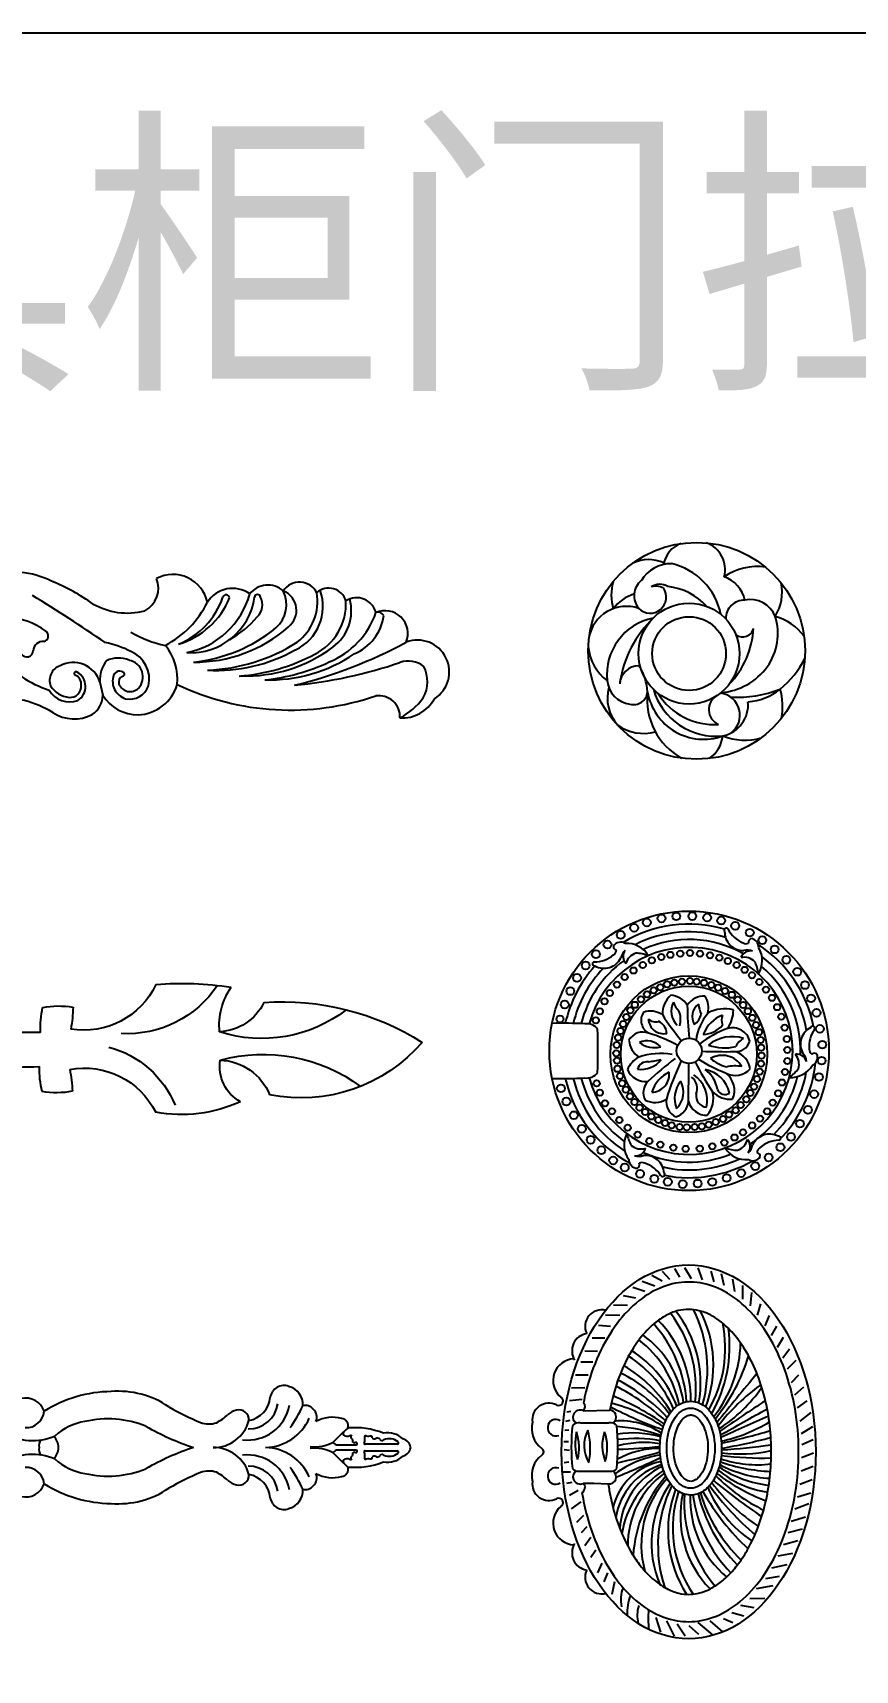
# Model space of a CAD drawing. Header units: millimetres. Extents: x -159347 to -158123, y -76894 to -75818.
# Drawn here: x -159214.9 to -159082.4, y -76082.1 to -75818.3 of the extents above; entities that cross this region are included whole.
import ezdxf

# ---------------------------------------------------------------- set-up
doc = ezdxf.new("R2010")
doc.units = ezdxf.units.MM
doc.header["$LTSCALE"] = 2
doc.header["$MEASUREMENT"] = 0
doc.layers.get('0').update_dxf_attribs({"linetype": 'CONTINUOUS'})
doc.layers.add('标注', color=7, linetype='CONTINUOUS', lineweight=25)
doc.styles.add('HZ', font='simfang.ttf')

# ---------------------------------------------------------------- blocks, each defined once
blk = doc.blocks.new('LT-E69')
at = {"color": 0, "lineweight": -3}
blk.add_line((135047.24, 13920.91), (135047.77, 13918.48), dxfattribs=at)
for centre, radius, start, end in [((135031.46, 13926.23), 14.98, 63.3508, 108.0865), ((135060.76, 13934.32), 6.5, 11.969, 117.8469), ((135023.3, 13903.14), 39.39, 54.8223, 67.8135), ((135053.23, 13938.33), 4.82, 298.6157, 21.1392), ((135071.76, 13932.73), 5.5, 54.5943, 147.7091), ((135078.31, 13934.6), 4.26, 47.8732, 142.1779), ((135076.06, 13935.24), 5.69, 310.9685, 26.2671), ((135084.17, 13935.78), 3.6, 27.4936, 146.6416), ((135079.74, 13934.17), 3.86, 307.9666, 68.3981), ((135079.7, 13934.86), 8.8, 294.7846, 19.9926), ((135089.57, 13934.97), 3.31, 16.7871, 131.8449), ((134848.94, 13633.83), 355.52, 55.9075, 58.4845), ((135053.02, 13948.29), 14.73, 241.5285, 260.1844), ((135050.93, 13943.65), 18.04, 297.7651, 333.7467), ((135056.11, 13941.45), 14.69, 292.688, 340.7979), ((135057.48, 13942.11), 14.84, 286.8144, 337.8144), ((135060.37, 13941.16), 15.1, 281.2644, 344.8352), ((135064.03, 13938.25), 11.92, 266.5845, 352.2012), ((135070.58, 13936.4), 0.645, 9.221, 159.8406), ((135076.38, 13936.55), 0.549, 8.379, 171.621), ((135074.36, 13935.18), 2.95, 311.3538, 29.5216), ((135077.9, 13935.88), 9.59, 307.6005, 9.3484), ((135082.4, 13935.37), 10.35, 296.2819, 3.1082), ((135085.5, 13934.07), 8.25, 305.7386, 15.5336), ((135094.72, 13932.78), 3.72, 15.133, 122.1077), ((135029.62, 13920), 12.85, 53.5867, 88.8155), ((135052.15, 13947.38), 13.7, 263.1241, 284.3011), ((135061.55, 13945.6), 19.43, 299.9501, 319.435), ((135083.8, 13938.83), 15.37, 292.4638, 340.7037), ((135090.87, 13934.39), 8.94, 292.2873, 352.5056), ((135099.99, 13929.87), 4.23, 337.9154, 113.5343), ((135098.73, 13932.68), 1.15, 28.1979, 111.4824), ((135036.6, 13929.45), 1.09, 284.6981, 53.71), ((135064.23, 13949.85), 22.7, 240.2647, 257.5476), ((135064.9, 13950.57), 25.97, 269.1828, 311.5196), ((135061.68, 13953.01), 28.55, 275.7367, 309.3852), ((135106, 13922.8), 5.87, 301.9458, 110.8615), ((135044.35, 13939.15), 20.79, 220.5814, 251.7156), ((135033.7, 13926.71), 1.16, 213.6338, 0.4464), ((135036.66, 13926.59), 1.81, 83.3406, 176.1085), ((135043.87, 13908.41), 20.3, 63.3937, 77.6422), ((135050.81, 13921.45), 5.55, 346.9259, 67.1084), ((135051.73, 13921.4), 9.87, 354.4413, 39.5643), ((135065.91, 13956.31), 33.22, 272.0827, 302.49), ((135068.87, 13952.58), 29.52, 266.5836, 299.4495), ((135070.56, 13956.54), 34.6, 274.0001, 298.3405), ((135074.23, 13948.95), 26.92, 268.045, 306.6949), ((135078.65, 13949.1), 27.79, 268.0826, 304.203), ((135062.24, 14005.5), 87.74, 283.8341, 298.3562), ((135040.74, 13921.24), 2.82, 108.4532, 201.2706), ((135042.3, 13919.35), 5.18, 17.6026, 118.2014), ((135042.81, 13922.48), 0.339, 54.7083, 231.5242), ((135041.48, 13920.08), 3.09, 302.931, 60.1846), ((135052.87, 13921.34), 5.65, 141.5246, 184.3104), ((135050.63, 13920.16), 5.18, 67.0427, 114.9859), ((135050.9, 13921.7), 1.23, 46.9583, 159.4549), ((135051.41, 13922.4), 0.385, 273.0421, 30.7849), ((135052.06, 13921.86), 3.12, 317.9458, 79.0898), ((135073.96, 13958.22), 37.09, 275.8152, 295.0668), ((135074.97, 14005.74), 85.83, 275.5148, 288.8827), ((135104.28, 13920.14), 4.64, 51.889, 109.2964), ((135101.69, 13920.99), 6.14, 330.9594, 27.2131), ((135041.92, 13922.49), 4.43, 210.8922, 265.2421), ((135041.73, 13920.12), 2.05, 264.8161, 4.6859), ((135041.98, 13920.51), 1.81, 352.9825, 69.832), ((135052.99, 13921.08), 3.41, 162.0227, 252.4264), ((135051.96, 13920.89), 1.25, 115.0181, 196.3461), ((135052.82, 13921.36), 2.22, 201.7783, 314.4434), ((135052.75, 13921.41), 3.67, 257.6499, 340.6905), ((135053.9, 13922.84), 8.02, 273.0649, 342.6077), ((135082.47, 13964.39), 48.67, 244.5477, 288.9274), ((135028.09, 13897.68), 20.46, 59.2643, 91.4245), ((135041.69, 13921.78), 4.54, 211.6437, 288.7859), ((135043.57, 13918.48), 4.2, 302.153, 0), ((135054.25, 13922.42), 7.59, 211.3722, 270.6082), ((135098.84, 13914.48), 3.91, 356.7133, 98.6641), ((135096.85, 13925.38), 12.59, 297.9431, 324.1487), ((135103.11, 13921.08), 6.83, 266.9707, 331.4188), ((135042.45, 13921.12), 7.04, 236.318, 298.4152)]:
    blk.add_arc(centre, radius, start, end, dxfattribs=at)
blk = doc.blocks.new('LT-E68')
at = {"color": 0, "lineweight": -3}
for centre, radius in [((134837.18, 13811.64), 17.46), ((134836.74, 13812.85), 8.13), ((134836.74, 13812.85), 5.94)]:
    blk.add_circle(centre, radius, dxfattribs=at)
for centre, radius, start, end in [((134838.59, 13821.34), 7.79, 95.5911, 142.7896), ((134838.22, 13822.94), 6.13, 341.1181, 80.25), ((134829.51, 13819.65), 6.37, 73.8465, 132.0753), ((134832.78, 13821.81), 4.25, 95.2645, 172.1119), ((134833.35, 13816.81), 9.29, 11.3251, 95.9381), ((134831.04, 13820.18), 7.16, 144.115, 195.4751), ((134831.72, 13820.99), 3.03, 359.1246, 87.252), ((134829.38, 13806.08), 18.12, 43.843, 81.2125), ((134846.19, 13817.37), 8.01, 74.7389, 106.185), ((134840, 13819.73), 6.64, 17.2546, 53.4187), ((134830.83, 13821.84), 2.32, 166.1783, 263.2289), ((134830.09, 13827.88), 8.36, 273.1627, 303.8804), ((134845.84, 13819.12), 2.59, 134.9731, 304.664), ((134846.06, 13818.56), 3.15, 39.06, 130.6222), ((134845.72, 13815.8), 5.5, 358.9573, 59.5766), ((134845.78, 13819.33), 6.09, 336.5657, 25.1822), ((134829.33, 13808.8), 10.81, 83.5017, 150.872), ((134832.1, 13810.5), 9.17, 99.7509, 199.6698), ((134833.95, 13808.5), 10.53, 106.2436, 185.9263), ((134836.01, 13808.8), 10.7, 121.9966, 183.7922), ((134844.99, 13818.18), 2.6, 332.9331, 17.5328), ((134845.42, 13817.57), 2.48, 328.1531, 34.1635), ((134840.93, 13818.08), 10.57, 281.6298, 346.9797), ((134837.66, 13817.32), 9.92, 312.3432, 353.8805), ((134850.42, 13812.73), 4.28, 18.9638, 80.8436), ((134850.27, 13811.59), 4.55, 254.9436, 340.7394), ((134824.1, 13812.57), 5.19, 214.8639, 263.0616), ((134832.53, 13803.84), 9.73, 158.4329, 195.4001), ((134828.49, 13808.46), 5.12, 191.726, 275.5219), ((134826.82, 13808.21), 3.56, 215.4477, 353.5124), ((134827.71, 13807.12), 2.57, 27.8528, 157.5767), ((134840.62, 13808.53), 10.21, 184.7454, 233.918), ((134848.7, 13805.16), 19, 177.0281, 201.5403), ((134841.65, 13816.7), 14.26, 226.3123, 266.5854), ((134841.24, 13804.24), 1.83, 145.1664, 256.7892), ((134842.38, 13804), 2.95, 357.4529, 90.6769), ((134844.28, 13808.86), 5.1, 281.8781, 340.8649), ((134841.35, 13801.85), 9.41, 351.9894, 34.5893), ((134837.91, 13803.88), 8.94, 183.3345, 219.6144), ((134841.2, 13802.93), 4.23, 291.2411, 12.8203), ((134839.94, 13807.62), 9.07, 234.0055, 287.9412), ((134828.15, 13808.58), 10.79, 260.3912, 285.4358), ((134842.36, 13807.25), 14.52, 218.6707, 243.867), ((134834.53, 13801.19), 8.49, 306.1675, 345.0027), ((134846.65, 13805.22), 7.36, 237.8784, 281.4723)]:
    blk.add_arc(centre, radius, start, end, dxfattribs=at)
blk = doc.blocks.new('新拉手5')
at = {"color": 0, "lineweight": -3}
for centre, radius, start, end in [((124767.83, 11553.79), 31.25, 90.6223, 122.1112), ((124769.25, 11563.29), 21.82, 55.7702, 94.6353), ((124809.5, 11583.14), 3.36, 70.0407, 170.9479), ((124809.57, 11581.91), 4.52, 355.943, 76.2653), ((124746.73, 11578.74), 4.73, 18.7148, 103.4767), ((124816, 11641.21), 69.1, 240.0719, 247.2074), ((124800.73, 11583.5), 10.25, 262.5862, 349.9597), ((124800.83, 11583.27), 7.31, 269.9618, 350.7057), ((124799.78, 11584.31), 6.43, 280.7795, 354.3252), ((124783.79, 11595.42), 33.29, 324.9361, 335.4616), ((124814.69, 11579.22), 2.45, 37.9641, 104.5121), ((124814.9, 11578.8), 2.59, 336.0075, 48.1879), ((124746.84, 11580.66), 4.4, 266.7007, 354.7218), ((124763.36, 11563.68), 14.25, 99.0511, 131.8474), ((124766.74, 11554.21), 24.2, 67.6552, 103.4413), ((124791.22, 11582.89), 5.74, 249.6739, 289.082), ((124792.38, 11580.35), 8.92, 269.1926, 344.6173), ((124787.03, 11588.85), 12.9, 298.0753, 313.0407), ((124799.04, 11575.88), 4.78, 103.1335, 132.2059), ((124798.53, 11578.15), 2.45, 356.0868, 103.65), ((124804.73, 11583.33), 11.9, 271.5428, 336.4411), ((124821.32, 11570.32), 8.46, 74.8852, 118.6532), ((124823.35, 11576.76), 1.74, 340.7009, 83.9139), ((124748.36, 11586.65), 13.52, 238.2085, 293.9519), ((124751.95, 11571.92), 2.02, 137.0905, 193.9597), ((124750.35, 11571.24), 4.35, 2.6102, 42.3499), ((124808.69, 11634.48), 66.51, 240.5007, 251.4373), ((124816.99, 11580.84), 9.24, 262.9869, 299.0092), ((124917.23, 11478.08), 134.65, 133.2367, 135.3263), ((124824.54, 11574.87), 0.661, 149.3961, 248.7739), ((124824.8, 11576.54), 2.34, 257.4831, 298.88), ((124826.65, 11557.13), 19.13, 68.3066, 94.97), ((124826.42, 11574.05), 0.659, 137.6729, 257.1324), ((124826.63, 11573.06), 0.491, 135.8362, 277.8452), ((124827.38, 11573.43), 1.82, 332.2774, 16.5384), ((124829.33, 11574.07), 0.235, 52.1827, 212.5642), ((124829.97, 11577.48), 3.27, 261.2822, 283.4586), ((124830.51, 11573.9), 0.459, 349.5076, 61.93), ((124831.46, 11574.03), 0.534, 202.9507, 311.143), ((124832.19, 11573.12), 0.63, 22.2435, 127.3876), ((124833.32, 11573.91), 0.778, 225.0227, 305.4586), ((124834.75, 11569.67), 5.33, 46.2889, 101.1892), ((124835.13, 11570.21), 3.36, 50.9354, 113.8098), ((124836.99, 11572.58), 0.349, 273.0416, 42.5186), ((124837.73, 11571.01), 2.61, 9.3198, 74.4824), ((124748.36, 11556.22), 13.52, 66.0481, 121.7915), ((124751.95, 11570.95), 2.02, 166.0403, 222.9095), ((124750.35, 11571.63), 4.35, 317.6501, 357.3898), ((124808.69, 11508.39), 66.51, 108.5627, 119.4993), ((124792.38, 11562.52), 8.92, 15.3827, 90.8074), ((124800.73, 11559.37), 10.25, 10.0403, 97.4138), ((124804.73, 11559.54), 11.9, 23.5589, 88.4572), ((124816.99, 11562.03), 9.24, 60.9908, 97.0131), ((124822.49, 11573.32), 1.23, 214.5367, 273.1635), ((124822.49, 11569.55), 1.23, 86.8365, 145.4633), ((124917.23, 11664.79), 134.65, 224.6737, 226.7633), ((124826.98, 11834.52), 262.46, 269.0341, 270.0352), ((124826.98, 11308.35), 262.46, 89.9648, 90.9659), ((124826.42, 11568.82), 0.659, 102.8676, 222.3271), ((124826.63, 11569.8), 0.491, 82.1548, 224.1638), ((124827.11, 11570.35), 2.27, 87.8456, 100.6232), ((124827.11, 11572.52), 2.27, 259.3768, 272.1544), ((124826.87, 11572.37), 0.411, 311.19, 37.3794), ((124826.87, 11570.5), 0.411, 322.6206, 48.81), ((124829.21, 11572.47), 0.234, 153.2824, 274.4261), ((124829.21, 11570.4), 0.234, 85.5739, 206.7176), ((124827.38, 11569.44), 1.82, 343.4616, 27.7226), ((124829.33, 11568.8), 0.235, 147.4358, 307.8173), ((124832.65, 11125.9), 446.36, 89.4405, 90.4393), ((124832.65, 12016.97), 446.36, 269.5607, 270.5595), ((124830.51, 11568.97), 0.459, 298.07, 10.4924), ((124831.46, 11568.84), 0.534, 48.857, 157.0493), ((124832.19, 11569.74), 0.63, 232.6124, 337.7565), ((124833.32, 11568.96), 0.778, 54.5414, 134.9773), ((124834.75, 11573.2), 5.33, 258.8108, 313.7111), ((124835.13, 11572.66), 3.36, 246.1902, 309.0646), ((124836.99, 11570.29), 0.349, 317.4814, 86.9584), ((124837.73, 11571.86), 2.61, 285.5176, 350.6802), ((124746.84, 11562.21), 4.4, 5.2782, 93.2993), ((124763.36, 11579.19), 14.25, 228.1526, 260.9489), ((124766.74, 11588.66), 24.2, 256.5587, 292.3448), ((124816, 11501.65), 69.1, 112.7926, 119.9281), ((124791.22, 11559.98), 5.74, 70.918, 110.3261), ((124787.03, 11554.02), 12.9, 46.9593, 61.9247), ((124798.53, 11564.72), 2.45, 256.35, 3.9132), ((124800.83, 11559.6), 7.31, 9.2943, 90.0382), ((124799.78, 11558.56), 6.43, 5.6748, 79.2205), ((124783.79, 11547.45), 33.29, 24.5384, 35.0639), ((124814.9, 11564.07), 2.59, 311.8121, 23.9925), ((124821.32, 11572.55), 8.46, 241.3468, 285.1148), ((124823.35, 11566.11), 1.74, 276.0861, 19.2991), ((124824.54, 11567.99), 0.661, 111.2261, 210.6039), ((124824.8, 11566.33), 2.34, 61.12, 102.5169), ((124826.65, 11585.74), 19.13, 265.03, 291.6934), ((124829.97, 11565.38), 3.27, 76.5414, 98.7178), ((124746.73, 11564.13), 4.73, 256.5233, 341.2852), ((124767.83, 11589.08), 31.25, 237.8888, 269.3777), ((124769.25, 11579.58), 21.82, 265.3647, 304.2298), ((124799.04, 11566.98), 4.78, 227.7941, 256.8665), ((124809.57, 11560.96), 4.52, 283.7347, 4.057), ((124814.69, 11563.65), 2.45, 255.4879, 322.0359), ((124809.5, 11559.73), 3.36, 189.0521, 289.9593)]:
    blk.add_arc(centre, radius, start, end, dxfattribs=at)
blk = doc.blocks.new('拉手1#')
for centre, radius, start, end in [((103132.43, 23335.88), 51.37, 85.4453, 99.8157), ((103114.77, 23380.02), 11.01, 354.3139, 36.0638), ((103141.32, 23397.24), 18.49, 214.1774, 273.7495), ((103148.75, 23393.04), 13.61, 205.9448, 280.0136), ((103115.35, 23339.51), 44.43, 86.3953, 122.9308), ((103118.3, 23401.25), 23.53, 232.8843, 288.406), ((103126.1, 23387.81), 8.89, 206.4641, 267.5978), ((103153.29, 23368.94), 14.65, 79.8294, 100.1706), ((103172.35, 23383.88), 21.66, 181.387, 191.3028), ((103140.28, 23379.77), 16, 357.6507, 12.9684), ((103156.71, 23543.92), 164.81, 269.8444, 272.4892), ((103111.72, 23394.85), 27.33, 221.3299, 281.7708), ((103149.04, 23360.31), 16.77, 105.2676, 158.4868), ((103118.59, 23347.07), 27.95, 75.3399, 127.0078), ((103126.12, 23364.65), 9.47, 92.7346, 158.7328), ((103118.95, 23372.91), 6.82, 299.4247, 10.0885), ((103140.51, 23372.62), 16, 347.0316, 2.3493), ((103156.95, 23208.46), 164.81, 87.5108, 90.1556), ((103148.98, 23359.35), 13.61, 79.9864, 154.0552), ((103172.59, 23368.5), 21.66, 168.6972, 178.613), ((103153.52, 23383.44), 14.65, 259.8294, 280.1706), ((103132.16, 23388.9), 24.04, 245.7941, 280.9882)]:
    blk.add_arc(centre, radius, start, end)
blk = doc.blocks.new('LC-31')
at = {"color": 0, "lineweight": -3}
for p, q in [((122689.95, 11576.79), (122687.91, 11578.87)), ((122693.94, 11577.59), (122691.85, 11580.39)), ((122697.23, 11578.34), (122695.79, 11580.96)), ((122699.58, 11580.27), (122699.24, 11581.79)), ((122702.58, 11580.62), (122702.62, 11583)), ((122705.53, 11581.07), (122705.34, 11582.43)), ((122708.98, 11580.96), (122709.09, 11582.51)), ((122711.48, 11581.22), (122711.44, 11582.55)), ((122714.85, 11581.11), (122714.81, 11582.32)), ((122717.69, 11580.77), (122717.39, 11582.13)), ((122720.38, 11580.5), (122720.15, 11581.68)), ((122723.88, 11577.25), (122723.45, 11580.93)), ((122727.26, 11576.47), (122727.14, 11580.32)), ((122731.03, 11575.41), (122731.03, 11579.11)), ((122679.76, 11573.19), (122677.6, 11574.67)), ((122683.44, 11574.67), (122681.01, 11576.45)), ((122686.58, 11575.84), (122684.8, 11577.47)), ((122699.34, 11573.82), (122699.14, 11569.56)), ((122699.34, 11576.86), (122699.34, 11573.82)), ((122702.86, 11578.2), (122702.86, 11574.22)), ((122702.86, 11574.22), (122702.86, 11569.13)), ((122717, 11577.74), (122717, 11569.39)), ((122720.56, 11576.86), (122720.74, 11569.09)), ((122734.82, 11574.09), (122734.79, 11577.61)), ((122737.95, 11572.73), (122738.04, 11576.41)), ((122741.78, 11570.54), (122741.84, 11574.33)), ((122673.15, 11569.79), (122670.53, 11570.84)), ((122675.96, 11571.46), (122673.15, 11572.69)), ((122745.22, 11568.9), (122745.52, 11572.45)), ((122748.47, 11566.22), (122748.53, 11570.41)), ((122670.48, 11567.7), (122666.82, 11568.55)), ((122751.34, 11563.96), (122751.49, 11568.05)), ((122753.51, 11561.52), (122754.23, 11565.11)), ((122755.44, 11558.9), (122756.65, 11562.36)), ((122757.01, 11555.95), (122758.45, 11559.62)), ((122655.79, 11554.16), (122660.05, 11555.54)), ((122758.48, 11553.78), (122760.2, 11556.79)), ((122654.64, 11550.16), (122659.09, 11552.48)), ((122758.97, 11551.57), (122761.29, 11553.68)), ((122759.66, 11548.62), (122762.16, 11550.07)), ((122654.6, 11547.1), (122658.16, 11549.39)), ((122655.09, 11543.09), (122657.67, 11545.89)), ((122759.18, 11545.18), (122762.43, 11547.17)), ((122654.86, 11538.9), (122658.59, 11543.23)), ((122758.85, 11541.96), (122762.4, 11543.28)), ((122655.85, 11536.08), (122659.1, 11539.72)), ((122658.47, 11533.1), (122659.66, 11535.89)), ((122757.22, 11535.69), (122760.63, 11536.39)), ((122758.34, 11538.55), (122761.47, 11539.49)), ((122660.42, 11529.87), (122661.43, 11533.38)), ((122662.91, 11526.87), (122663.56, 11530.74)), ((122755.48, 11532.58), (122759.09, 11533.13)), ((122665.64, 11523.74), (122665.57, 11528.18)), ((122669.31, 11521.45), (122668.41, 11526.26)), ((122748.54, 11525.86), (122751.91, 11524.93)), ((122751.26, 11527.91), (122755.14, 11527.55)), ((122753.22, 11530.23), (122757.26, 11530.23)), ((122672.07, 11519.52), (122671.42, 11523.52)), ((122675.5, 11517.34), (122674.53, 11521.84)), ((122742.58, 11521.79), (122745.36, 11520.29)), ((122745.44, 11523.63), (122748.45, 11522.37)), ((122678.83, 11515.61), (122677.99, 11519.97)), ((122682.47, 11514.11), (122681.36, 11518.27)), ((122685.9, 11512.87), (122684.8, 11517.01)), ((122689.41, 11511.88), (122688.21, 11516.09)), ((122732.85, 11517.09), (122735.38, 11514.6)), ((122736.11, 11518.5), (122738.7, 11516.5)), ((122739.15, 11520.02), (122742.08, 11518.25)), ((122693.34, 11510.9), (122691.81, 11514.95)), ((122696.48, 11510.25), (122695.24, 11514.15)), ((122700.35, 11509.89), (122698.95, 11513.54)), ((122704.23, 11509.64), (122702.89, 11513.13)), ((122708.16, 11509.5), (122706.82, 11513.07)), ((122712.1, 11509.59), (122710.56, 11512.94)), ((122715.87, 11509.83), (122713.81, 11513.1)), ((122720.02, 11510.3), (122717.55, 11513.54)), ((122721.39, 11514.21), (122723.47, 11511.32)), ((122725.19, 11515.01), (122727.55, 11512.37)), ((122728.83, 11515.96), (122731.09, 11513.79))]:
    blk.add_line(p, q, dxfattribs=at)
for centre, radius, start, end in [((122699.24, 11586.89), 4.94, 82.6778, 206.3974), ((122701.6, 11584.49), 7.5, 37.4542, 103.3065), ((122708.55, 11589.55), 1.11, 206.6282, 333.3718), ((122715.49, 11584.49), 7.5, 76.6935, 142.5458), ((122717.85, 11586.89), 4.94, 333.6026, 97.3222), ((122687.67, 11579.4), 6.34, 40.22, 177.9211), ((122693.66, 11584.11), 1.3, 208.1685, 26.9341), ((122701.32, 11585), 2.24, 93.7665, 216.1694), ((122701.63, 11584.98), 2.3, 335.8273, 101.4369), ((122715.47, 11584.98), 2.3, 78.5631, 204.1727), ((122715.78, 11585), 2.24, 323.8306, 86.2335), ((122723.44, 11584.11), 1.3, 153.0659, 331.8315), ((122729.42, 11579.4), 6.34, 2.0789, 139.78), ((122679.01, 11575.06), 5.13, 58.6077, 170.8972), ((122701.27, 11577.77), 2.14, 112.6116, 205.0923), ((122701.24, 11577.95), 1.96, 29.0362, 113.6431), ((122705.45, 11578.2), 2.59, 133.3171, 184.2756), ((122709.95, 11515.04), 65.34, 84.4853, 95.5147), ((122710.87, 11564.22), 15.04, 76.5655, 107.8515), ((122709.76, 11593.03), 14.91, 256.4303, 287.9866), ((122714.45, 11578.2), 2.59, 349.8673, 46.6829), ((122718.66, 11577.95), 1.96, 66.3569, 150.9638), ((122718.62, 11577.77), 2.14, 334.9077, 67.3884), ((122738.09, 11575.06), 5.13, 9.1028, 121.3923), ((122671.83, 11571.5), 4.85, 64.2301, 194.0267), ((122698.15, 11578.02), 1.66, 206.9231, 315.6711), ((122710.39, 11566.82), 9.81, 62.6717, 120.7171), ((122709.57, 11594.61), 19.8, 257.7928, 285.5961), ((122721.75, 11578.02), 1.66, 224.3289, 313.8484), ((122745.26, 11571.5), 4.85, 345.9733, 115.7699), ((122701.27, 11569.36), 2.14, 174.7219, 247.3884), ((122705.45, 11568.93), 2.59, 175.7244, 226.6829), ((122710.31, 11559.3), 12.04, 70.2338, 112.3687), ((122709.76, 11583.79), 13.95, 253.2216, 289.3809), ((122829.47, 11512.72), 121.51, 152.4587, 160.2707), ((122714.45, 11568.93), 2.59, 313.3171, 10.1327), ((122718.62, 11569.36), 2.14, 292.6116, 352.8634), ((122661.39, 11550.9), 13.18, 67.221, 93.0004), ((122665.36, 11557.06), 8.85, 67.2163, 103.9435), ((122680.72, 11539.53), 26.3, 31.8049, 81.6818), ((122684.87, 11544.82), 21.39, 24.7372, 86.8237), ((122686.4, 11548.32), 19.23, 16.8823, 81.3208), ((122688.02, 11550.66), 18.04, 11.0035, 76.3518), ((122701.24, 11569.18), 1.96, 246.3569, 330.9638), ((122945.17, 11666.49), 263.41, 202.1384, 205.2127), ((122677.59, 11549.67), 30.38, 8.8899, 35.8788), ((122709.95, 11632.09), 65.34, 264.4853, 275.5147), ((122873.32, 11603.4), 171.88, 192.2567, 196.5512), ((122684.91, 11554.78), 24.61, 359.249, 29.3503), ((122861.57, 11570.79), 152.3, 181.522, 186.1596), ((122680.39, 11559.07), 30.89, 351.3445, 14.3921), ((122669.18, 11561.6), 43.25, 350.3436, 6.8783), ((122684.83, 11562.45), 29.25, 343.631, 8.6616), ((122664.56, 11570.87), 51.54, 341.0571, 355.7183), ((122695.4, 11566.12), 22.22, 326.952, 3.7006), ((122672.67, 11582.07), 51.88, 326.5437, 345.0317), ((122643.67, 11602.57), 88.21, 325.954, 337.0443), ((122718.66, 11569.18), 1.96, 209.0362, 293.6431), ((122667.69, 11598.72), 67.82, 317.4084, 332.425), ((122681.14, 11592.05), 54.64, 313.3263, 332.3954), ((122698.58, 11581.57), 36.53, 305.1282, 334.6884), ((122699.75, 11584.85), 39.36, 301.344, 329.7593), ((122660.68, 11552.09), 9.02, 71.5091, 105.0389), ((122681.36, 11531.4), 28.51, 47.2766, 105.6718), ((122675.67, 11523.26), 39.11, 48.8414, 86.2093), ((122681.42, 11538.17), 25.68, 35.5558, 91.0307), ((122707.26, 11582.3), 34.73, 293.5025, 327.4817), ((122710.8, 11579.79), 32.23, 290.1585, 328.0133), ((122715.89, 11580.27), 32.13, 281.6979, 322.2554), ((122718.8, 11576.91), 29.67, 278.1246, 323.8917), ((122659.72, 11535.29), 22.61, 83.3806, 97.9499), ((122681.21, 11515.29), 39.74, 63.8806, 108.1384), ((122681.76, 11526.22), 30.71, 55.1865, 113.0212), ((122720.67, 11584.55), 37.97, 273.8704, 311.8085), ((122723.81, 11578.46), 33.03, 269.2204, 314.6308), ((122685.42, 11517.47), 34.62, 69.3618, 122.4074), ((122686.22, 11516.67), 34.04, 71.6021, 124.5413), ((122728.86, 11575.91), 33.38, 259.7196, 308.5742), ((122727.05, 11580.33), 36.43, 263.959, 307.266), ((122689.74, 11518.11), 30.37, 77.4315, 134.5093), ((122693.58, 11510.07), 37.26, 86.0107, 130.7104), ((122694.65, 11516.02), 29.57, 87.5667, 140.2302), ((122701.32, 11504.82), 40.35, 97.6677, 134.2767), ((122706.58, 11499.69), 44.74, 103.2903, 134.1663), ((122709.55, 11498.93), 45.58, 106.5599, 135.7921), ((122730.5, 11481.83), 68.75, 119.1766, 137.0574), ((122712.07, 11507.63), 35.68, 113.0559, 146.1841), ((122738.84, 11571.37), 36.04, 240.0339, 281.7625), ((122733.96, 11574.06), 35.24, 249.6002, 296.6212), ((122732.81, 11579.52), 38.98, 254.4353, 296.4363), ((122749.68, 11470.55), 86.13, 126.329, 139.3777), ((122732.09, 11495.82), 54.28, 126.8599, 146.6674), ((122812.74, 11443.42), 147.5, 139.7139, 146.5801), ((122738.03, 11501.4), 51.76, 134.8489, 153.9779), ((122747.27, 11503.41), 56.68, 142.6567, 159.3208), ((122725.86, 11518.72), 29.37, 140.4502, 171.7856), ((122730.7, 11519.14), 32.07, 145.8808, 173.8386), ((122734.89, 11520.93), 34.08, 151.9442, 177.669), ((122752.7, 11520.11), 49.91, 160.4928, 177.697), ((122738.51, 11525.86), 33.74, 161.3868, 186.6262), ((122803.19, 11524.32), 96.46, 172.7453, 181.4444), ((122752.78, 11531.04), 44.83, 173.0788, 191.8033), ((122866.82, 11544.94), 157.88, 183.0996, 188.3912), ((122874.6, 11564.8), 167.42, 189.7675, 194.8126), ((122923.57, 11583.84), 217.72, 192.5723, 196.4575), ((122758.32, 11546.91), 47.79, 192.586, 210.8001), ((122272.04, 11330.35), 486.57, 23.2847, 25.0837), ((123935.92, 12214.19), 1397.59, 208.99411, 209.63714), ((122180.41, 11168.96), 648.63, 33.14285, 34.56766), ((122753.4, 11562.03), 45.52, 213.1026, 235.212), ((122679.49, 11490.19), 59.79, 35.4745, 52.2151), ((122056.25, 10714.69), 1055.56, 50.23403, 51.24077), ((122752.26, 11580.1), 53.94, 230.7875, 253.1117), ((122741.3, 11566.56), 35.74, 231.1864, 268.5365), ((122739.45, 11573.59), 39.53, 240.1729, 277.5643)]:
    blk.add_arc(centre, radius, start, end, dxfattribs=at)
for centre, major_axis, ratio in [((122708.55, 11546.04), (-54.7, 0), 0.67961), ((122709.63, 11545.43), (-11.73, 0), 0.599554)]:
    blk.add_ellipse(centre, major_axis=major_axis, ratio=ratio, dxfattribs=at)
for points, knots in [([(122696.67, 11577.27), (122694.3, 11576.89), (122691.97, 11576.39), (122685.89, 11574.75), (122682.27, 11573.41), (122675.68, 11570.22), (122672.71, 11568.37), (122667.57, 11564.3), (122665.42, 11562.09), (122662.01, 11557.5), (122660.76, 11555.12), (122659.21, 11550.51), (122658.84, 11548.28), (122658.84, 11546.04), (122658.84, 11543.64), (122659.27, 11541.22), (122661.01, 11536.44), (122662.33, 11534.07), (122665.87, 11529.5), (122668.09, 11527.31), (122673.34, 11523.3), (122676.37, 11521.48), (122683.05, 11518.36), (122686.71, 11517.07), (122694.41, 11515.1), (122698.46, 11514.43), (122706.69, 11513.78), (122710.86, 11513.79), (122719.08, 11514.5), (122723.12, 11515.19), (122730.79, 11517.2), (122734.43, 11518.52), (122741.07, 11521.67), (122744.07, 11523.51), (122749.26, 11527.55), (122751.45, 11529.75), (122754.92, 11534.33), (122756.21, 11536.7), (122757.88, 11541.49), (122758.28, 11543.9), (122758.21, 11548.72), (122757.76, 11551.13), (122755.95, 11555.91), (122754.6, 11558.28), (122751, 11562.83), (122748.74, 11565.01), (122743.43, 11568.99), (122740.38, 11570.8), (122733.65, 11573.88), (122729.97, 11575.15), (122725.05, 11576.37), (122723.98, 11576.61), (122722.9, 11576.83)], [4.946205, 4.946205, 4.946205, 4.946205, 5.089259, 5.089259, 5.331605, 5.331605, 5.57395, 5.57395, 5.816296, 5.816296, 6.058642, 6.058642, 6.283185, 6.283185, 6.283185, 6.525531, 6.525531, 6.767877, 6.767877, 7.010222, 7.010222, 7.252568, 7.252568, 7.494914, 7.494914, 7.737259, 7.737259, 7.979605, 7.979605, 8.221951, 8.221951, 8.464296, 8.464296, 8.706642, 8.706642, 8.948988, 8.948988, 9.191333, 9.191333, 9.433679, 9.433679, 9.676025, 9.676025, 9.91837, 9.91837, 10.160716, 10.160716, 10.403062, 10.403062, 10.645407, 10.645407, 10.711653, 10.711653, 10.711653, 10.711653]), ([(122699.14, 11569.56), (122698.51, 11569.47), (122697.87, 11569.37), (122694.88, 11568.85), (122692.59, 11568.31), (122688.21, 11567.02), (122686.12, 11566.26), (122681.96, 11564.44), (122679.93, 11563.36), (122676.73, 11561.32), (122675.48, 11560.39), (122673.24, 11558.51), (122672.25, 11557.54), (122670.22, 11555.25), (122669.3, 11553.92), (122667.93, 11551.37), (122667.47, 11550.14), (122666.95, 11547.96), (122666.84, 11547.01), (122666.84, 11546.04), (122666.84, 11545.22), (122666.93, 11544.39), (122667.3, 11542.56), (122667.63, 11541.54), (122668.59, 11539.41), (122669.22, 11538.32), (122670.78, 11536.18), (122671.68, 11535.14), (122673.78, 11533.08), (122674.99, 11532.07), (122677.7, 11530.11), (122679.21, 11529.17), (122682.79, 11527.26), (122684.91, 11526.31), (122689.45, 11524.66), (122691.87, 11523.96), (122696.89, 11522.84), (122699.49, 11522.43), (122704.79, 11521.92), (122707.48, 11521.82), (122712.85, 11521.95), (122715.52, 11522.18), (122720.94, 11522.97), (122723.68, 11523.56), (122728.88, 11525.05), (122731.34, 11525.96), (122735.93, 11528.05), (122738.04, 11529.24), (122741.77, 11531.77), (122743.38, 11533.11), (122745.59, 11535.35), (122746.35, 11536.24), (122747.64, 11537.99), (122748.17, 11538.85), (122749.19, 11540.82), (122749.59, 11541.9), (122750.12, 11543.99), (122750.24, 11544.99), (122750.25, 11547.02), (122750.13, 11548.03), (122749.62, 11550.11), (122749.22, 11551.19), (122748.09, 11553.4), (122747.37, 11554.54), (122745.35, 11557.06), (122743.96, 11558.47), (122740.94, 11560.91), (122739.41, 11561.98), (122736.01, 11563.97), (122734.15, 11564.9), (122729.69, 11566.76), (122727.01, 11567.65), (122723.06, 11568.62), (122721.91, 11568.88), (122720.74, 11569.09)], [4.919297, 4.919297, 4.919297, 4.919297, 4.962237, 4.962237, 5.122961, 5.122961, 5.283685, 5.283685, 5.465862, 5.465862, 5.604035, 5.604035, 5.742209, 5.742209, 5.933017, 5.933017, 6.123824, 6.123824, 6.283185, 6.283185, 6.283185, 6.420225, 6.420225, 6.581671, 6.581671, 6.743116, 6.743116, 6.891126, 6.891126, 7.039137, 7.039137, 7.187147, 7.187147, 7.36269, 7.36269, 7.538232, 7.538232, 7.713775, 7.713775, 7.889318, 7.889318, 8.06486, 8.06486, 8.254509, 8.254509, 8.444157, 8.444157, 8.639023, 8.639023, 8.83389, 8.83389, 8.96057, 8.96057, 9.08725, 9.08725, 9.254989, 9.254989, 9.422728, 9.422728, 9.590467, 9.590467, 9.758205, 9.758205, 9.92271, 9.92271, 10.121813, 10.121813, 10.283444, 10.283444, 10.445074, 10.445074, 10.645161, 10.645161, 10.725304, 10.725304, 10.725304, 10.725304]), ([(122695.9, 11545.43), (122695.9, 11544.84), (122695.99, 11544.24), (122696.32, 11543.1), (122696.57, 11542.55), (122697.18, 11541.52), (122697.55, 11541.04), (122698.88, 11539.64), (122700, 11538.85), (122702.56, 11537.58), (122703.99, 11537.11), (122707.52, 11536.4), (122709.67, 11536.3), (122713.84, 11536.71), (122715.86, 11537.23), (122718.88, 11538.62), (122720.02, 11539.36), (122721.59, 11540.87), (122722.14, 11541.56), (122722.96, 11543.08), (122723.23, 11543.9), (122723.41, 11545.6), (122723.33, 11546.47), (122722.83, 11548.1), (122722.42, 11548.87), (122721.36, 11550.26), (122720.71, 11550.88), (122719.24, 11551.98), (122718.42, 11552.45), (122715.79, 11553.65), (122713.8, 11554.15), (122709.67, 11554.56), (122707.54, 11554.46), (122703.54, 11553.66), (122701.67, 11552.97), (122699.18, 11551.41), (122698.36, 11550.73), (122697.14, 11549.32), (122696.7, 11548.62), (122696.08, 11547.1), (122695.91, 11546.29), (122695.9, 11545.46), (122695.9, 11545.44), (122695.9, 11545.43)], [0, 0, 0, 0, 0.171902, 0.171902, 0.343804, 0.343804, 0.515705, 0.515705, 0.881186, 0.881186, 1.246666, 1.246666, 1.736027, 1.736027, 2.225388, 2.225388, 2.581802, 2.581802, 2.828909, 2.828909, 3.076016, 3.076016, 3.323122, 3.323122, 3.570229, 3.570229, 3.817336, 3.817336, 4.064443, 4.064443, 4.549082, 4.549082, 5.033721, 5.033721, 5.51836, 5.51836, 5.807075, 5.807075, 6.042969, 6.042969, 6.278863, 6.278863, 6.283185, 6.283185, 6.283185, 6.283185]), ([(122699.9, 11545.43), (122699.9, 11545.18), (122699.95, 11544.92), (122700.13, 11544.38), (122700.28, 11544.1), (122700.71, 11543.51), (122700.99, 11543.2), (122701.7, 11542.6), (122702.12, 11542.31), (122703.38, 11541.6), (122704.32, 11541.22), (122706.38, 11540.67), (122707.51, 11540.49), (122709.81, 11540.36), (122710.98, 11540.41), (122713.22, 11540.74), (122714.28, 11541.01), (122716.15, 11541.72), (122716.96, 11542.17), (122718.08, 11543.01), (122718.46, 11543.39), (122719.01, 11544.14), (122719.18, 11544.49), (122719.36, 11545.15), (122719.38, 11545.45), (122719.28, 11546.09), (122719.16, 11546.43), (122718.72, 11547.16), (122718.4, 11547.54), (122717.54, 11548.29), (122717, 11548.65), (122715.73, 11549.31), (122715.01, 11549.6), (122713.43, 11550.06), (122712.59, 11550.23), (122710.45, 11550.49), (122709.14, 11550.5), (122706.61, 11550.24), (122705.39, 11549.97), (122703.43, 11549.28), (122702.64, 11548.88), (122701.36, 11548.02), (122700.87, 11547.56), (122700.29, 11546.78), (122700.12, 11546.46), (122699.94, 11545.91), (122699.9, 11545.67), (122699.9, 11545.43)], [0, 0, 0, 0, 0.204873, 0.204873, 0.409746, 0.409746, 0.614618, 0.614618, 0.819491, 0.819491, 1.149072, 1.149072, 1.478654, 1.478654, 1.808235, 1.808235, 2.137817, 2.137817, 2.467398, 2.467398, 2.723116, 2.723116, 2.978834, 2.978834, 3.234552, 3.234552, 3.490269, 3.490269, 3.745987, 3.745987, 4.001705, 4.001705, 4.257423, 4.257423, 4.513141, 4.513141, 4.880205, 4.880205, 5.247269, 5.247269, 5.553834, 5.553834, 5.8604, 5.8604, 6.088267, 6.088267, 6.283185, 6.283185, 6.283185, 6.283185])]:
    blk.add_open_spline(points, degree=3, knots=knots, dxfattribs=at)
blk = doc.blocks.new('LC-32')
at = {"color": 0, "lineweight": -3}
for centre, radius in [((125357.03, 13453.6), 54.04), ((125340.68, 13503.22), 1.52), ((125346.34, 13504.8), 1.52), ((125352.07, 13505.62), 1.52), ((125358.26, 13505.67), 1.52), ((125363.98, 13505.15), 1.52), ((125369.43, 13503.98), 1.52), ((125330.58, 13498.44), 1.52), ((125335.77, 13501.18), 1.52), ((125374.86, 13501.94), 1.52), ((125380.46, 13499.31), 1.52), ((125320.99, 13490.96), 1.52), ((125325.49, 13494.7), 1.52), ((125349.74, 13490.72), 1.21), ((125353.58, 13491.2), 1.21), ((125357.35, 13491.48), 1.21), ((125361.24, 13491.17), 1.21), ((125365.1, 13490.58), 1.21), ((125385.32, 13496.39), 1.52), ((125390.08, 13492.83), 1.52), ((125317.02, 13486.63), 1.52), ((125335.53, 13484.66), 1.21), ((125339.11, 13486.78), 1.21), ((125342.61, 13488.64), 1.21), ((125346.25, 13489.93), 1.21), ((125368.66, 13489.62), 1.21), ((125371.98, 13488.35), 1.21), ((125375.36, 13486.78), 1.21), ((125378.53, 13484.94), 1.21), ((125394.62, 13488.78), 1.52), ((125398.82, 13484.2), 1.52), ((125313.72, 13481.8), 1.52), ((125356.9, 13452.29), 30.29), ((125329.1, 13479.21), 1.21), ((125332.15, 13482.12), 1.21), ((125345.9, 13478.2), 1.21), ((125348.52, 13479.36), 1.21), ((125351.34, 13479.98), 1.21), ((125354.25, 13480.36), 1.21), ((125357.32, 13480.63), 1.21), ((125359.92, 13480.34), 1.21), ((125362.81, 13479.9), 1.21), ((125365.59, 13479.08), 1.21), ((125368.25, 13478.02), 1.21), ((125381.29, 13482.85), 1.21), ((125384.14, 13480.19), 1.21), ((125401.81, 13479.04), 1.52), ((125308.94, 13471.51), 1.52), ((125311.1, 13476.72), 1.52), ((125324.3, 13472.76), 1.21), ((125326.38, 13475.94), 1.21), ((125356.9, 13452.29), 26.29), ((125338.41, 13473.56), 1.21), ((125340.75, 13475.47), 1.21), ((125343.35, 13477), 1.21), ((125370.91, 13476.76), 1.21), ((125373.55, 13475.26), 1.21), ((125375.79, 13473.44), 1.21), ((125386.71, 13477.27), 1.21), ((125389.08, 13474.11), 1.21), ((125404.18, 13473.9), 1.52), ((125307.1, 13465.87), 1.36), ((125320.95, 13465.38), 1.21), ((125322.52, 13468.91), 1.21), ((125332.76, 13466.73), 1.21), ((125334.33, 13469.28), 1.21), ((125336.04, 13471.41), 1.21), ((125377.9, 13471.37), 1.21), ((125379.73, 13468.95), 1.21), ((125381.43, 13466.36), 1.21), ((125391.05, 13470.51), 1.21), ((125392.67, 13466.8), 1.21), ((125406.25, 13468.3), 1.52), ((125330.49, 13461.29), 1.21), ((125331.51, 13463.97), 1.21), ((125382.87, 13463.6), 1.21), ((125383.96, 13460.83), 1.21), ((125393.98, 13462.59), 1.21), ((125407.54, 13462.13), 1.52), ((125328.87, 13452.67), 1.21), ((125329.03, 13455.88), 1.21), ((125329.58, 13458.7), 1.21), ((125357.03, 13453.6), 4.88), ((125384.67, 13457.84), 1.21), ((125384.87, 13454.86), 1.21), ((125394.79, 13458.2), 1.21), ((125395.01, 13453.96), 1.21), ((125408.5, 13456), 1.52), ((125329.18, 13449.84), 1.21), ((125329.33, 13446.67), 1.21), ((125384.85, 13448.65), 1.21), ((125385.01, 13451.7), 1.21), ((125395.01, 13449.64), 1.21), ((125408.25, 13449.8), 1.52), ((125321.24, 13441.03), 1.21), ((125330.33, 13443.87), 1.21), ((125331.15, 13441.06), 1.21), ((125383.3, 13442.68), 1.21), ((125384.3, 13445.58), 1.21), ((125392.97, 13441.37), 1.21), ((125394.05, 13445.44), 1.21), ((125407.23, 13443.48), 1.52), ((125307.45, 13439.1), 1.52), ((125309.59, 13434), 1.52), ((125322.52, 13437.4), 1.21), ((125332.55, 13438.58), 1.21), ((125334.19, 13436.02), 1.21), ((125335.9, 13433.83), 1.21), ((125379.17, 13434.87), 1.21), ((125380.65, 13437.35), 1.21), ((125382.12, 13439.79), 1.21), ((125389.33, 13433.59), 1.21), ((125391.44, 13437.18), 1.21), ((125405.36, 13436.87), 1.52), ((125312.46, 13428.7), 1.52), ((125324.5, 13433.32), 1.21), ((125327.17, 13430.24), 1.21), ((125337.86, 13431.64), 1.21), ((125340.04, 13429.97), 1.21), ((125342.46, 13428.21), 1.21), ((125370.11, 13427.25), 1.21), ((125372.46, 13429.01), 1.21), ((125374.98, 13430.57), 1.21), ((125376.97, 13432.66), 1.21), ((125384.4, 13427.42), 1.21), ((125387.18, 13430.19), 1.21), ((125402.95, 13430.78), 1.52), ((125315.51, 13423.46), 1.52), ((125330, 13426.84), 1.21), ((125333.24, 13423.9), 1.21), ((125337.1, 13421.22), 1.21), ((125345.16, 13426.86), 1.21), ((125347.71, 13425.71), 1.21), ((125350.32, 13424.8), 1.21), ((125353.36, 13424.16), 1.21), ((125356.12, 13424.08), 1.21), ((125359.13, 13424.16), 1.21), ((125361.93, 13424.41), 1.21), ((125364.62, 13425.03), 1.21), ((125367.33, 13426.07), 1.21), ((125377.87, 13422.08), 1.21), ((125381.4, 13424.76), 1.21), ((125399.88, 13425.44), 1.52), ((125318.95, 13419.24), 1.52), ((125323.07, 13415.18), 1.52), ((125341.63, 13418.73), 1.21), ((125345.88, 13417.37), 1.21), ((125350.93, 13416.18), 1.21), ((125355.71, 13415.73), 1.21), ((125361.15, 13415.79), 1.21), ((125365.97, 13416.7), 1.21), ((125370.61, 13418.11), 1.21), ((125374.58, 13420.09), 1.21), ((125392.32, 13416.32), 1.52), ((125396.42, 13420.33), 1.52), ((125327.65, 13411.23), 1.52), ((125332.13, 13408.5), 1.52), ((125382.58, 13409.04), 1.52), ((125387.77, 13412.36), 1.52), ((125338.06, 13406.07), 1.52), ((125343.56, 13404.15), 1.52), ((125348.76, 13402.97), 1.52), ((125354.55, 13402.08), 1.52), ((125360.33, 13402.28), 1.52), ((125365.97, 13402.9), 1.52), ((125371.54, 13404.43), 1.52), ((125377.16, 13406.34), 1.52)]:
    blk.add_circle(centre, radius, dxfattribs=at)
for centre, radius, start, end in [((125357.03, 13453.6), 49.04, 73.85025, 121.30849), ((125357.03, 13453.6), 46.04, 72.21854, 117.03683), ((125371.37, 13500.3), 0.803, 28.55341, 219.93973), ((125378.04, 13499.64), 7.29, 178.81732, 270.77929), ((125382.46, 13506.12), 11.72, 207.3561, 246.91708), ((125357.03, 13453.6), 40.04, 195.11863, 164.88137), ((125330.58, 13492.18), 3.46, 59.36052, 145.54722), ((125329.41, 13494.15), 1.68, 180.65738, 254.44977), ((125326.31, 13492.85), 2.67, 304.92473, 353.11458), ((125335.49, 13488.63), 4.95, 129.29449, 169.63207), ((125335.52, 13490), 4.01, 142.09713, 221.75047), ((125332.84, 13485.35), 9.81, 30.95249, 92.90601), ((125357.03, 13453.6), 43.04, 60.73174, 114.41475), ((125380.83, 13488.23), 4.01, 79.72607, 159.37941), ((125379.09, 13497.71), 2.67, 242.55367, 290.74352), ((125379.61, 13487.62), 4.95, 66.92343, 107.26101), ((125381.68, 13495.56), 1.68, 118.28632, 192.0787), ((125380.48, 13493.61), 3.46, 356.98946, 83.17616), ((125357.03, 13453.6), 49.04, 11.13482, 56.98999), ((125375.47, 13488.45), 9.81, 328.58142, 30.53494), ((125357.03, 13453.6), 49.04, 137.9722, 167.43975), ((125357.03, 13453.6), 46.04, 136.08314, 166.6641), ((125357.03, 13453.6), 43.04, 125.877, 165.84417), ((125320.43, 13487.21), 0.803, 90.92447, 282.3108), ((125320.42, 13499.74), 11.72, 269.72716, 309.28814), ((125324.12, 13492.81), 7.29, 241.18838, 333.15035), ((125338.22, 13485.75), 5.91, 107.65533, 164.55714), ((125335.61, 13475.11), 16.3, 69.73145, 87.11266), ((125378.33, 13483.86), 5.91, 45.28427, 102.18608), ((125367.69, 13481.24), 16.3, 7.36039, 24.7416), ((125357.03, 13453.6), 43.04, 357.94521, 49.39756), ((125357.03, 13453.6), 46.04, 9.85093, 52.3506), ((125357.1, 13467.67), 10.42, 133.77688, 180.40997), ((125349.12, 13466.76), 8.47, 31.70328, 84.78915), ((125362.77, 13467.16), 7.62, 86.3698, 147.83785), ((125354.95, 13470.03), 9.55, 348.78655, 29.66971), ((125344.2, 13465.44), 5.73, 147.72868, 240.55215), ((125342.08, 13460.47), 8.48, 57.18769, 108.79117), ((125461.21, 13543.58), 137.44, 213.56185, 218.78915), ((125357.53, 13468.97), 7.42, 152.69457, 226.45297), ((125358.15, 13474.83), 7.63, 198.84531, 228.58072), ((125344.23, 13465.68), 9.52, 345.41442, 21.15288), ((125497.69, 13472.68), 141.38, 180.59594, 185.76728), ((125364.16, 13466.81), 5.96, 126.61137, 210.40858), ((125355.05, 13469.35), 6.82, 305.52079, 347.05946), ((125379.67, 13455.13), 20.14, 139.63177, 172.69634), ((125372.31, 13472.95), 11.79, 186.59062, 205.81093), ((125374.7, 13455.23), 13.09, 111.2344, 158.71975), ((125370.82, 13456.75), 13.15, 75.42844, 119.61851), ((125374.71, 13465.5), 5.12, 157.81843, 201.8805), ((125362.39, 13469.18), 11.74, 323.87913, 1.38614), ((125307.87, 13271.3), 192.97, 87.36168, 91.13524), ((125317.5, 13459.05), 5.06, 35.00049, 98.48506), ((124836.6, 13453.6), 485.12, 359.01247, 0.98753), ((125339.14, 13454.7), 6.17, 68.7129, 150.40441), ((125347.17, 13466.08), 5.85, 180.93812, 281.7816), ((125343.99, 13468.43), 3.62, 222.50694, 289.43656), ((125325.82, 13407.8), 54.89, 60.76741, 73.53794), ((125343.03, 13460.14), 5.34, 2.30437, 66.108), ((125387.12, 13422.05), 43, 110.75909, 127.22697), ((125362.2, 13470.1), 10.13, 271.7283, 319.95694), ((125373.75, 13455.52), 7, 15.15889, 105.54715), ((125407.37, 13456.15), 7.29, 116.97837, 208.94034), ((125415.17, 13455.31), 11.72, 145.51715, 185.07813), ((125404.81, 13462.34), 0.803, 326.71446, 158.10079), ((125342.71, 13458.48), 8.96, 184.69236, 234.84152), ((125340.66, 13449.98), 7.47, 43.70794, 112.35667), ((125343.7, 13464.32), 9.48, 231.63325, 284.43136), ((125373.59, 13444.91), 14.2, 71.56722, 129.69852), ((125370.77, 13473.54), 18.78, 250.59034, 283.15264), ((125375.06, 13458.94), 5.66, 263.65106, 343.69137), ((125380.92, 13452.57), 6.46, 116.04823, 155.43898), ((125406.16, 13454.31), 2.67, 180.71472, 228.90457), ((125342.3, 13442.4), 9.96, 118.51787, 156.72376), ((125338.49, 13456.27), 9.85, 261.72131, 321.98769), ((125340.91, 13445.41), 4, 84.25204, 163.86456), ((125346.19, 13425.43), 27.14, 81.01726, 108.57136), ((125427.22, 13350.15), 125.75, 126.96318, 133.26416), ((125329.71, 13535.39), 86.77, 277.68746, 280.98941), ((125447.32, 13405.14), 103.44, 154.44065, 163.26322), ((122534.16, 13482.26), 2823, 359.0221, 359.31912), ((125464.06, 13502.31), 117.35, 206.85117, 213.3597), ((125393.47, 13501.79), 60.96, 237.48977, 248.66635), ((125371.3, 13699.49), 246.2, 267.81387, 270.7294), ((125369.86, 13443.24), 8.64, 29.6903, 121.53097), ((125376.01, 13463.28), 16.56, 229.91851, 253.97442), ((125374.76, 13434.34), 13.43, 78.81212, 104.32352), ((125372.27, 13445.26), 8.49, 9.78986, 70.79159), ((125357.03, 13453.6), 49.04, 315.22844, 354.54233), ((125396.29, 13453.13), 9.81, 266.74247, 328.696), ((125398.63, 13448.3), 4.01, 17.88712, 97.54046), ((125393.6, 13448.45), 5.91, 343.44532, 40.34713), ((125397.51, 13449.09), 4.95, 5.08448, 45.42206), ((125405.5, 13451.01), 1.68, 56.44737, 130.23975), ((125403.21, 13451.16), 3.46, 295.15051, 21.33721), ((125307.87, 13635.9), 192.97, 268.86476, 272.63832), ((125357.03, 13453.6), 49.04, 192.56025, 241.95387), ((125357.03, 13453.6), 46.04, 193.3359, 237.32786), ((125357.03, 13453.6), 43.04, 194.15583, 234.38565), ((125317.5, 13448.14), 5.06, 261.51494, 324.99951), ((125340.43, 13449.74), 8.04, 205.07722, 274.27105), ((125345.48, 13437.47), 6.16, 136.22313, 207.98344), ((125354.77, 13433.96), 12.67, 115.48105, 163.14113), ((125342.49, 13444.52), 6.88, 271.23502, 7.38717), ((125361.57, 13435.23), 10.17, 139.56526, 202.87726), ((125345.76, 13437.68), 9.08, 315.21483, 27.22769), ((125354.52, 13438.93), 5.67, 338.57375, 53.33873), ((125352.03, 13434.5), 11.99, 347.0261, 55.3082), ((125361.16, 13434.84), 11.73, 12.12706, 79.81412), ((125356.34, 13436.91), 11.72, 8.44509, 53.96212), ((125374.91, 13451.67), 7.59, 241.50233, 319.09137), ((125365.92, 13438.27), 8.62, 336.85398, 51.43016), ((125357.03, 13453.6), 43.04, 303.10886, 346.66802), ((125357.03, 13453.6), 46.04, 315.32371, 349.74381), ((125386.26, 13456.59), 16.3, 305.52144, 322.90265), ((125343.84, 13441.93), 8.28, 242.67354, 302.25923), ((125354.5, 13433.92), 6.32, 170.75911, 246.16083), ((125364.08, 13436.14), 4.34, 170.50424, 265.0879), ((125356.62, 13435.14), 9.79, 319.4181, 15.6602), ((125373.13, 13444.9), 10.04, 225.11273, 274.03205), ((125370.83, 13439.92), 3.17, 203.9643, 304.49629), ((125349.97, 13434.66), 6.82, 286.82735, 355.14664), ((125363.58, 13435.79), 7.04, 194.07572, 273.84308), ((125341.69, 13417.26), 9.81, 153.48792, 215.44144), ((125348.83, 13425.1), 16.3, 192.26689, 209.64809), ((125338.45, 13421.58), 5.91, 230.19077, 287.09258), ((125336.33, 13417.02), 4.01, 264.63257, 344.2859), ((125379.18, 13421.33), 9.81, 212.62923, 274.58276), ((125376.11, 13431.49), 16.3, 251.4082, 268.78941), ((125373.81, 13420.77), 5.91, 289.33208, 346.23389), ((125376.64, 13416.61), 4.01, 323.77388, 43.42722), ((125376.63, 13417.97), 4.95, 310.97124, 351.30882), ((125388.12, 13414.13), 7.29, 62.86513, 154.8271), ((125385.93, 13414.02), 2.67, 126.60148, 174.79133), ((125392.02, 13407.32), 11.72, 91.40391, 130.96489), ((125391.64, 13419.83), 0.803, 272.60122, 103.98755), ((125337.15, 13411.68), 3.46, 181.89596, 268.08265), ((125337.5, 13417.73), 4.95, 251.82992, 292.1675), ((125336.11, 13409.64), 1.68, 303.19281, 16.9852), ((125338.87, 13407.72), 2.67, 67.46017, 115.65001), ((125357.03, 13453.6), 43.04, 245.72457, 291.87641), ((125340.09, 13405.89), 7.29, 3.72381, 95.68578), ((125336.24, 13399.05), 11.72, 32.2626, 71.82358), ((125357.03, 13453.6), 46.04, 257.17294, 295.04695), ((125357.03, 13453.6), 49.04, 258.82918, 299.98374), ((125381.64, 13414.57), 3.46, 241.03727, 327.22397), ((125382.87, 13412.63), 1.68, 2.33413, 76.12652), ((125346.79, 13405.8), 0.803, 213.45991, 44.84623)]:
    blk.add_arc(centre, radius, start, end, dxfattribs=at)

msp = doc.modelspace()

# ---------------------------------------------------------------- linework, layer by layer
at = {"layer": '标注', "color": 7}
msp.add_lwpolyline([(-159347.41, -75818.29), (-158123.11, -75818.29), (-158123.11, -76894.12), (-159347.41, -76894.12)], close=True, dxfattribs=at)

# ---------------------------------------------------------------- block references
at = {"color": 0}
for name, p, xscale, yscale, zscale in [('LT-E69', (-276782.54, -88043.08), 0.8706467661540955, 0.8706467661686474, 0.8706467661691542), ('LC-32', (-211341.29, -81587.97), 0.4166666666278616, 0.4166666666715173, 0.4166666666666666), ('新拉手5', (-241879.55, -83714.02), 0.6626506024040282, 0.6626506024040282, 0.6626506024096387)]:
    msp.add_blockref(name, p, dxfattribs=dict(at, xscale=xscale, yscale=yscale, zscale=zscale))
at = {"color": 0, "rotation": 90}
msp.add_blockref('LT-E68', (-145296.35, -210755.04), dxfattribs=at)
at = {"color": 0}
for name, p, xscale, yscale, zscale, rotation in [('拉手1#', (-61588.17, -97157.21), -0.9444444444253404, 0.9444444444379769, 0.9444444444444444, 0.5301464546830559), ('LC-31', (-152753.65, -143592.89), 0.550458715602872, 0.550458715602872, 0.5504587155963304, 90)]:
    msp.add_blockref(name, p, dxfattribs=dict(at, xscale=xscale, yscale=yscale, zscale=zscale, rotation=rotation))

# ---------------------------------------------------------------- texts
at = {"color": 0, "lineweight": 9, "insert": (-159305.51, -75836.06, -917.82), "char_height": 36, "width": 421.7808, "attachment_point": 1, "style": 'HZ'}
msp.add_mtext('{\\fSimSun|b1|i0|c134|p2;家具柜门拉手}', dxfattribs=at)

doc.saveas('drawing.dxf')
